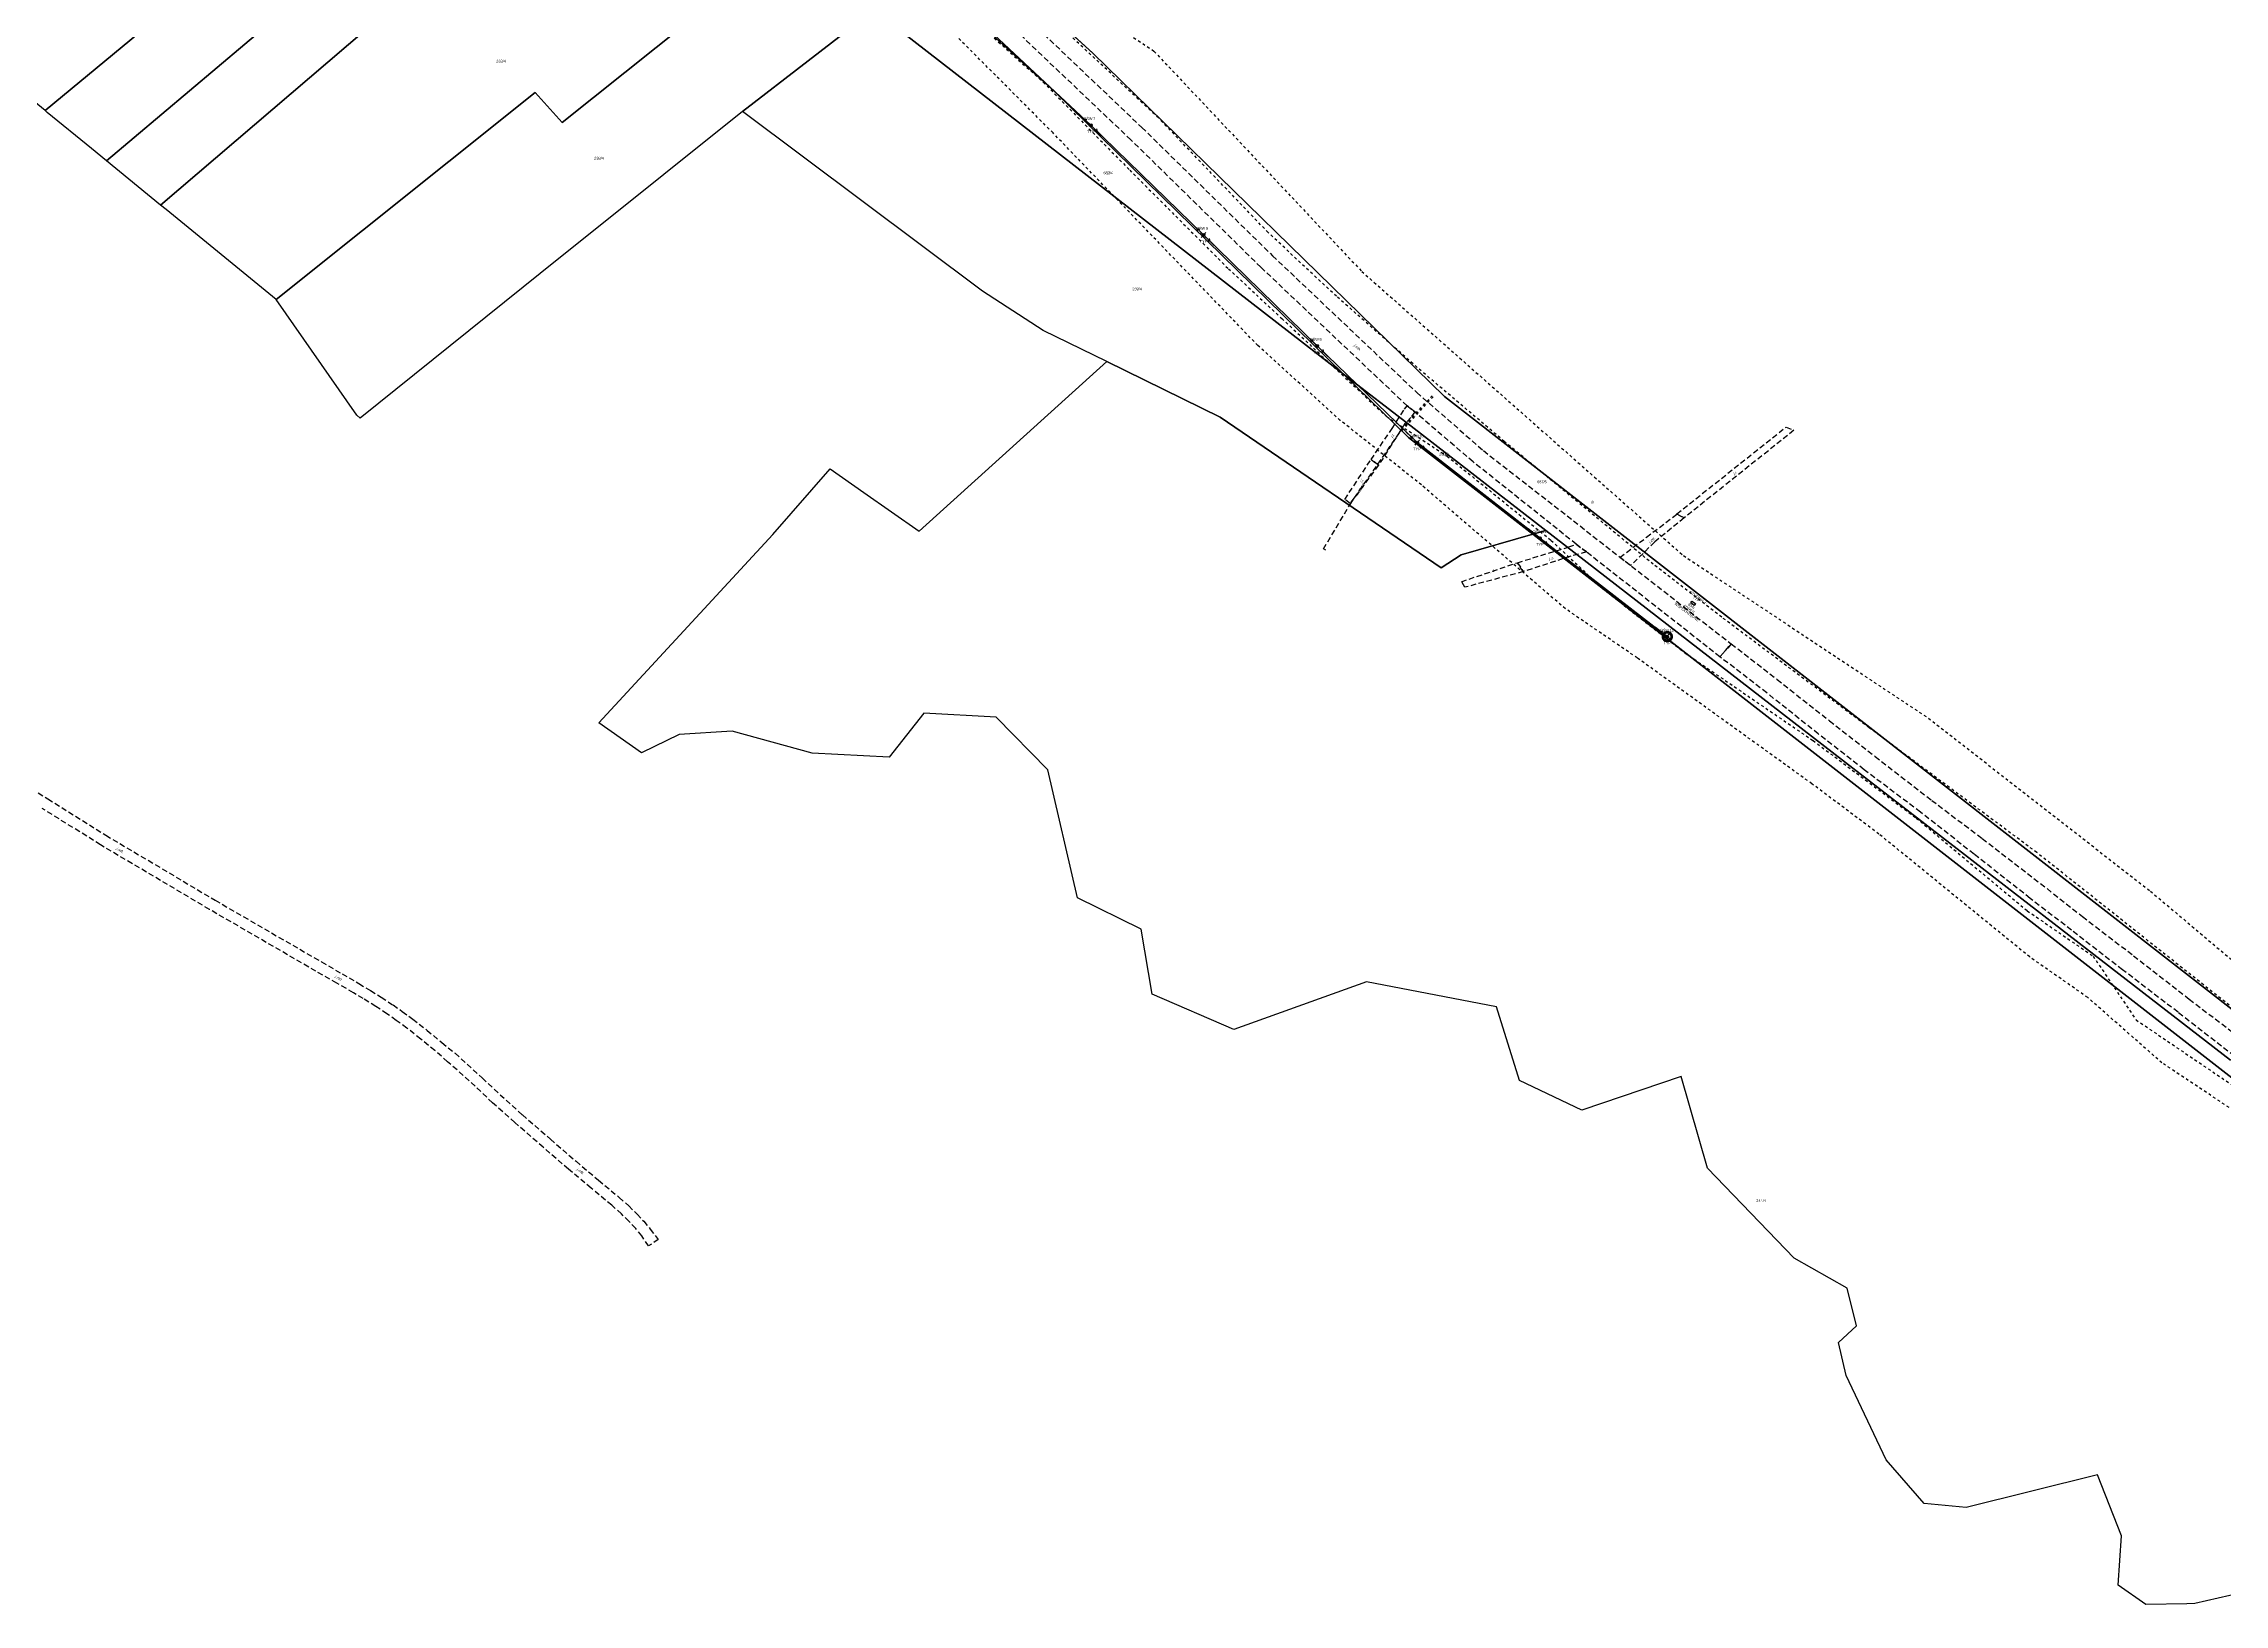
# Model space of a CAD drawing. Header units: metres. Extents: x 7542702 to 7555152, y 5804026 to 5815503.
# Drawn here: x 7544888 to 7545689, y 5806414 to 5806987 of the extents above; entities that cross this region are included whole.
import ezdxf
from ezdxf.enums import TextEntityAlignment as Align

# ---------------------------------------------------------------- set-up
doc = ezdxf.new("R2010")
doc.units = ezdxf.units.M
doc.linetypes.add('4002', pattern=[2, 1, -1])
doc.linetypes.add('4003', pattern=[3, 2, -1])
for name, color, linetype in [('_INFO_LOKALIZACJA', 7, 'Continuous'), ('_INFO_ZAPAS', 7, 'Continuous'), ('_MM mufy', 3, 'Continuous'), ('Drogi', 135, 'Continuous'), ('Dzialki', 165, 'Continuous'), ('Linie_napowietrzne', 184, 'Continuous'), ('Projekty', 252, 'Continuous'), ('Roslinnosc', 104, 'Continuous'), ('Uz_Specjalne', 7, 'Continuous')]:
    doc.layers.add(name, color=color, linetype=linetype)
for name, color, linetype, lineweight in [('_MUFA', 202, 'Continuous', 30), ('_SIEC_NAPOWIETRZNA', 5, 'Continuous', 50), ('_SLUP_DZIERZAWIONY_OŚWIETLENIOWY', 104, 'Continuous', 30), ('_STUDNIA_PROJEKTOWANA', 30, 'Continuous', 30)]:
    doc.layers.add(name, color=color, linetype=linetype, lineweight=lineweight)
doc.layers.get('_MUFA').off()
doc.styles.add('DYN_DIM', font='arial.ttf')
doc.styles.get("Standard").update_dxf_attribs({"font": 'arial.ttf'})

# ---------------------------------------------------------------- blocks, each defined once
blk = doc.blocks.new('1363')
at = {"layer": 'Linie_napowietrzne', "color": 184, "linetype": 'Continuous'}
for p, q in [((-1.5, 0), (-2.5, 0)), ((0, 1.5), (0, 2.5)), ((1.5, 0), (2.5, 0)), ((0, -1.5), (0, -2.5))]:
    blk.add_line(p, q, dxfattribs=at)
blk.add_circle((0, 0), 0.5, dxfattribs=at)
blk = doc.blocks.new('1366')
at = {"layer": 'Linie_napowietrzne', "color": 184, "linetype": 'Continuous'}
for p, q in [((-1, 4.8), (0, 6.5)), ((0, 1), (0, 11)), ((1, 4.8), (0, 6.5))]:
    blk.add_line(p, q, dxfattribs=at)
blk = doc.blocks.new('1361')
at = {"layer": 'Linie_napowietrzne', "color": 184, "linetype": 'Continuous'}
blk.add_circle((0, 0), 0.5, dxfattribs=at)
blk = doc.blocks.new('STUDNIA_PROJEKTOWANA')
at = {"layer": '_STUDNIA_PROJEKTOWANA'}
blk.add_lwpolyline([(-0.8, -0.4), (-0.8, 0.4), (0.8, 0.4), (0.8, -0.4)], close=True, dxfattribs=at)
at = {"layer": '_STUDNIA_PROJEKTOWANA', "style": 'DYN_DIM'}
blk.add_text('STUDNIA', height=1, dxfattribs=at).set_placement((-3.45, 2.25))
for tag, flags, p in [('ODC_FUNKCJONALNY', 13, (0, 3.75)), ('TYP', 12, (0, 0.98)), ('DLUGOSC_ZAPASU', 12, (0, -1.68)), ('WSPOLRZEDNE', 12, (0, -4.65)), ('ADRES', 12, (0, -3.33))]:
    blk.add_attdef(tag, text='', height=1, dxfattribs=dict(at, flags=flags)).set_placement(p, align=Align.CENTER)
at = {"layer": '_STUDNIA_PROJEKTOWANA', "style": 'DYN_DIM', "flags": 12}
blk.add_attdef('NUMER', (3.17, 2.25), '', height=1, dxfattribs=at)
blk = doc.blocks.new('SLUP_DZIERZAWIONY')
h = blk.add_hatch(color=256)
h.dxf.hatch_style = 1
h.paths.add_polyline_path([(0.53, 0, 1), (-0.53, 0, 1)])
at = {"lineweight": 30}
blk.add_circle((0, 0), 0.527, dxfattribs=at)
at = {"color": 7, "flags": 12}
blk.add_attdef('WLASCICIEL', text='', height=1, dxfattribs=at).set_placement((0.63, 1.89), align=Align.RIGHT)
at = {"color": 7, "style": 'DYN_DIM', "flags": 13}
blk.add_attdef('ODC_FUNKCJONALNY', text='', height=1, dxfattribs=at).set_placement((0.36, 3.33), align=Align.CENTER)
at = {"color": 7, "flags": 12}
blk.add_attdef('SLUP_NUMER', (0.87, 1.89), '', height=1, dxfattribs=at)
blk.add_attdef('TYP', text='', height=1, dxfattribs=at).set_placement((0, -2.82), align=Align.CENTER)
blk = doc.blocks.new('MUFA_II')
at = {"layer": '_MM mufy'}
h = blk.add_hatch(color=256, dxfattribs=at)
h.dxf.hatch_style = 1
h.paths.add_polyline_path([(2.15, 0.12, 1), (-2.1, -0.05, 1)])
h.paths.add_polyline_path([(-1.1, -0.01, -1), (1.15, 0.08, -1)], flags=16)
h.paths.add_polyline_path([(-0.83, 0, -1), (0.88, 0.07, -1)], flags=0)

msp = doc.modelspace()

# ---------------------------------------------------------------- linework, layer by layer
at = {"layer": '_SIEC_NAPOWIETRZNA'}
msp.add_lwpolyline([(7545483.97, 5806769.19), (7545437.18, 5806805.4), (7545392.08, 5806840.51), (7545355.37, 5806876.01), (7545313.61, 5806916.81), (7545272.21, 5806957.09), (7545229.18, 5806997.38), (7545184.36, 5807038.21), (7545140.89, 5807082.91), (7545103.35, 5807129.03), (7545063.36, 5807176.01), (7545026.34, 5807219.24)], dxfattribs=at)
at = {"layer": 'Drogi', "color": 8, "linetype": '4003'}
for p, q in [((7545286.96, 5806951.73, 129.49), (7545244.01, 5806992.55, 129.27)), ((7545248.48, 5806996.72, 129.2), (7545290.98, 5806956.3, 129.49)), ((7545334.71, 5806904.93, 129.63), (7545286.96, 5806951.73, 129.49)), ((7545334.71, 5806904.93, 129.63), (7545286.96, 5806951.73, 129.49)), ((7545290.98, 5806956.3, 129.49), (7545339.02, 5806909.14, 129.61)), ((7545290.98, 5806956.3, 129.49), (7545339.02, 5806909.14, 129.61)), ((7545339.02, 5806909.14, 129.61), (7545391.96, 5806858.93, 129.63)), ((7545339.02, 5806909.14, 129.61), (7545391.96, 5806858.93, 129.63)), ((7545388.43, 5806854.02, 129.58), (7545334.71, 5806904.93, 129.63)), ((7545388.43, 5806854.02, 129.58), (7545334.71, 5806904.93, 129.63)), ((7545382.95, 5806845.7, 129.44), (7545387.44, 5806852.79, 129.67)), ((7545382.95, 5806845.7, 129.44), (7545387.44, 5806852.79, 129.67)), ((7545387.44, 5806852.79, 129.67), (7545388.43, 5806854.02, 129.58)), ((7545387.44, 5806852.79, 129.67), (7545388.43, 5806854.02, 129.58)), ((7545388.43, 5806854.02, 129.58), (7545391.24, 5806851.77, 129.58)), ((7545391.24, 5806851.77, 129.58), (7545388.43, 5806854.02, 129.58)), ((7545388.43, 5806854.02, 129.58), (7545391.24, 5806851.77, 129.58)), ((7545391.24, 5806851.77, 129.58), (7545388.43, 5806854.02, 129.58)), ((7545391.96, 5806858.93, 129.63), (7545416.48, 5806837.55, 129.73)), ((7545391.96, 5806858.93, 129.63), (7545416.48, 5806837.55, 129.73)), ((7545375.18, 5806834.28, 129.36), (7545382.95, 5806845.7, 129.44)), ((7545375.18, 5806834.28, 129.36), (7545382.95, 5806845.7, 129.44)), ((7545387.63, 5806847.49, 129.48), (7545377.91, 5806832.21, 129.39)), ((7545387.63, 5806847.49, 129.48), (7545377.91, 5806832.21, 129.39)), ((7545389.8, 5806849.72, 129.67), (7545387.63, 5806847.49, 129.48)), ((7545389.8, 5806849.72, 129.67), (7545387.63, 5806847.49, 129.48)), ((7545391.24, 5806851.77, 129.58), (7545389.8, 5806849.72, 129.67)), ((7545391.24, 5806851.77, 129.58), (7545389.8, 5806849.72, 129.67)), ((7545412.64, 5806833.47, 129.78), (7545391.24, 5806851.77, 129.58)), ((7545412.64, 5806833.47, 129.78), (7545391.24, 5806851.77, 129.58)), ((7545487.47, 5806814.28, 129.69), (7545527.62, 5806846.22)), ((7545487.47, 5806814.28, 129.69), (7545527.62, 5806846.22)), ((7545530.5, 5806845.02), (7545490.18, 5806812.85, 129.68)), ((7545530.5, 5806845.02), (7545490.18, 5806812.85, 129.68)), ((7545527.62, 5806846.22), (7545530.5, 5806845.02)), ((7545527.62, 5806846.22), (7545530.5, 5806845.02)), ((7545416.48, 5806837.55, 129.73), (7545507.5, 5806766.54, 130.29)), ((7545416.48, 5806837.55, 129.73), (7545507.5, 5806766.54, 130.29)), ((7545365.55, 5806819.64), (7545375.18, 5806834.28, 129.36)), ((7545365.55, 5806819.64), (7545375.18, 5806834.28, 129.36)), ((7545377.91, 5806832.21, 129.4), (7545367.49, 5806818.18)), ((7545377.91, 5806832.21, 129.4), (7545367.49, 5806818.18)), ((7545377.91, 5806832.21, 129.39), (7545375.18, 5806834.28, 129.36)), ((7545375.18, 5806834.28, 129.36), (7545377.91, 5806832.21, 129.4)), ((7545377.91, 5806832.21, 129.39), (7545375.18, 5806834.28, 129.36)), ((7545375.18, 5806834.28, 129.36), (7545377.91, 5806832.21, 129.4)), ((7545450.56, 5806803.16, 130.05), (7545412.64, 5806833.47, 129.78)), ((7545450.56, 5806803.16, 130.05), (7545412.64, 5806833.47, 129.78)), ((7545367.49, 5806818.18), (7545365.55, 5806819.64)), ((7545367.49, 5806818.18), (7545365.55, 5806819.64)), ((7545476.36, 5806805.71, 129.87), (7545487.47, 5806814.28, 129.69)), ((7545476.36, 5806805.71, 129.87), (7545487.47, 5806814.28, 129.69)), ((7545490.18, 5806812.85, 129.7), (7545479.41, 5806804.01, 129.83)), ((7545490.18, 5806812.85, 129.7), (7545479.41, 5806804.01, 129.83)), ((7545487.47, 5806814.28, 129.69), (7545490.18, 5806812.85, 129.7)), ((7545490.18, 5806812.85, 129.68), (7545487.47, 5806814.28, 129.69)), ((7545487.47, 5806814.28, 129.69), (7545490.18, 5806812.85, 129.7)), ((7545490.18, 5806812.85, 129.68), (7545487.47, 5806814.28, 129.69)), ((7545466.59, 5806798.32, 129.98), (7545476.36, 5806805.71, 129.87)), ((7545466.59, 5806798.32, 129.98), (7545476.36, 5806805.71, 129.87)), ((7545428.92, 5806796.38, 130.12), (7545447.83, 5806802.17, 129.67)), ((7545428.92, 5806796.38, 130.12), (7545447.83, 5806802.17, 129.67)), ((7545448.6, 5806798.8, 129.67), (7545431.11, 5806793.09, 130.09)), ((7545448.6, 5806798.8, 129.67), (7545431.11, 5806793.09, 130.09)), ((7545447.83, 5806802.17, 129.67), (7545450.56, 5806803.16, 130.05)), ((7545447.83, 5806802.17, 129.67), (7545450.56, 5806803.16, 130.05)), ((7545454.29, 5806800.32, 129.98), (7545448.6, 5806798.8, 129.67)), ((7545454.29, 5806800.32, 129.98), (7545448.6, 5806798.8, 129.67)), ((7545450.56, 5806803.16, 130.05), (7545454.29, 5806800.32, 129.98)), ((7545454.29, 5806800.32, 129.98), (7545450.56, 5806803.16, 130.05)), ((7545450.56, 5806803.16, 130.05), (7545454.29, 5806800.32, 129.98)), ((7545454.29, 5806800.32, 129.98), (7545450.56, 5806803.16, 130.05)), ((7545503.34, 5806761.79, 130.29), (7545454.29, 5806800.32, 129.98)), ((7545503.34, 5806761.79, 130.29), (7545454.29, 5806800.32, 129.98)), ((7545470.54, 5806795.31, 130), (7545466.59, 5806798.32, 129.98)), ((7545470.54, 5806795.31, 130), (7545466.59, 5806798.32, 129.98)), ((7545479.41, 5806804.01, 129.83), (7545470.54, 5806795.31, 130)), ((7545479.41, 5806804.01, 129.83), (7545470.54, 5806795.31, 130)), ((7545408.37, 5806789.41), (7545428.92, 5806796.38, 130.2)), ((7545408.37, 5806789.41), (7545428.92, 5806796.38, 130.2)), ((7545409.65, 5806787.37), (7545408.37, 5806789.41)), ((7545409.65, 5806787.37), (7545408.37, 5806789.41)), ((7545431.11, 5806793.09, 130.09), (7545409.65, 5806787.37)), ((7545431.11, 5806793.09, 130.09), (7545409.65, 5806787.37)), ((7545431.11, 5806793.09, 130.09), (7545428.92, 5806796.38, 130.12)), ((7545428.92, 5806796.38, 130.2), (7545431.11, 5806793.09, 130.09)), ((7545431.11, 5806793.09, 130.09), (7545428.92, 5806796.38, 130.12)), ((7545428.92, 5806796.38, 130.2), (7545431.11, 5806793.09, 130.09)), ((7545507.5, 5806766.54, 130.29), (7545503.34, 5806761.79, 130.29)), ((7545507.5, 5806766.54, 130.29), (7545503.34, 5806761.79, 130.29)), ((7545505.42, 5806764.16, 130.31), (7545507.5, 5806766.54, 130.29)), ((7545505.42, 5806764.16, 130.31), (7545507.5, 5806766.54, 130.29)), ((7545507.5, 5806766.54, 130.29), (7545524.34, 5806753.46, 130.58)), ((7545507.5, 5806766.54, 130.29), (7545524.34, 5806753.46, 130.58)), ((7545503.34, 5806761.79, 130.29), (7545505.42, 5806764.16, 130.31)), ((7545503.34, 5806761.79, 130.29), (7545505.42, 5806764.16, 130.31)), ((7545520.53, 5806748.55, 130.54), (7545503.34, 5806761.79, 130.29)), ((7545520.53, 5806748.55, 130.54), (7545503.34, 5806761.79, 130.29)), ((7545539.48, 5806733.45, 130.87), (7545520.53, 5806748.55, 130.54)), ((7545539.48, 5806733.45, 130.87), (7545520.53, 5806748.55, 130.54)), ((7545524.34, 5806753.46, 130.58), (7545543.56, 5806738.33, 130.82)), ((7545524.34, 5806753.46, 130.58), (7545543.56, 5806738.33, 130.82)), ((7545556.28, 5806720.34, 130.79), (7545539.48, 5806733.45, 130.87)), ((7545556.28, 5806720.34, 130.79), (7545539.48, 5806733.45, 130.87)), ((7545543.56, 5806738.33, 130.82), (7545560.33, 5806725.17, 130.84)), ((7545543.56, 5806738.33, 130.82), (7545560.33, 5806725.17, 130.84)), ((7545560.33, 5806725.17, 130.84), (7545581.14, 5806709.06, 130.64)), ((7545560.33, 5806725.17, 130.84), (7545581.14, 5806709.06, 130.64)), ((7544870.37, 5806721.49), (7544889.11, 5806709.58)), ((7545576.97, 5806704.73, 130.63), (7545556.28, 5806720.34, 130.79)), ((7545576.97, 5806704.73, 130.63), (7545556.28, 5806720.34, 130.79)), ((7544889.11, 5806709.58), (7544910.44, 5806696.24)), ((7545581.14, 5806709.06, 130.64), (7545599.7, 5806695.05, 130.69)), ((7545581.14, 5806709.06, 130.64), (7545599.7, 5806695.05, 130.69)), ((7544908.48, 5806692.71), (7544887.04, 5806706.12)), ((7545596.68, 5806689.33, 130.69), (7545576.97, 5806704.73, 130.63)), ((7545596.68, 5806689.33, 130.69), (7545576.97, 5806704.73, 130.63)), ((7544948.55, 5806668.98), (7544908.48, 5806692.71)), ((7544910.44, 5806696.24), (7544950.53, 5806672.37)), ((7545599.7, 5806695.05, 130.69), (7545621.14, 5806678.5, 130.9)), ((7545599.7, 5806695.05, 130.69), (7545621.14, 5806678.5, 130.9)), ((7545617.27, 5806673.06, 130.87), (7545596.68, 5806689.33, 130.69)), ((7545617.27, 5806673.06, 130.87), (7545596.68, 5806689.33, 130.69)), ((7545621.14, 5806678.5, 130.9), (7545636.48, 5806666.34, 130.87)), ((7545621.14, 5806678.5, 130.9), (7545636.48, 5806666.34, 130.87)), ((7544987.52, 5806646.33), (7544948.55, 5806668.98)), ((7544950.53, 5806672.37), (7544989.62, 5806649.74)), ((7545632.52, 5806661.33, 130.91), (7545617.27, 5806673.06, 130.87)), ((7545632.52, 5806661.33, 130.91), (7545617.27, 5806673.06, 130.87)), ((7545651.23, 5806646.85, 131.03), (7545632.52, 5806661.33, 130.91)), ((7545651.23, 5806646.85, 131.03), (7545632.52, 5806661.33, 130.91)), ((7545636.48, 5806666.34, 130.87), (7545655.28, 5806652, 130.99)), ((7545636.48, 5806666.34, 130.87), (7545655.28, 5806652, 130.99)), ((7544995.31, 5806641.93), (7544987.52, 5806646.33)), ((7544989.62, 5806649.74), (7544997.2, 5806645.34)), ((7544997.2, 5806645.34), (7545003.38, 5806641.76)), ((7545671.61, 5806631.2, 131.14), (7545651.23, 5806646.85, 131.03)), ((7545671.61, 5806631.2, 131.14), (7545651.23, 5806646.85, 131.03)), ((7545655.28, 5806652, 130.99), (7545675.74, 5806636.02, 131.07)), ((7545655.28, 5806652, 130.99), (7545675.74, 5806636.02, 131.07)), ((7545001.35, 5806638.37), (7544995.31, 5806641.93)), ((7545004.89, 5806636.23), (7545001.35, 5806638.37)), ((7545003.38, 5806641.76), (7545007.66, 5806639.18)), ((7545007.66, 5806639.18), (7545011.58, 5806636.71)), ((7545011.58, 5806636.71), (7545015.91, 5806633.9)), ((7545009.6, 5806633.37), (7545004.89, 5806636.23)), ((7545013.67, 5806630.64), (7545009.6, 5806633.37)), ((7545017.07, 5806628.24), (7545013.67, 5806630.64)), ((7545015.91, 5806633.9), (7545019.33, 5806631.49)), ((7545019.33, 5806631.49), (7545023.22, 5806628.7)), ((7545023.22, 5806628.7), (7545028.43, 5806624.55)), ((7545692.3, 5806615.02, 131.14), (7545671.61, 5806631.2, 131.14)), ((7545692.3, 5806615.02, 131.14), (7545671.61, 5806631.2, 131.14)), ((7545675.74, 5806636.02, 131.07), (7545696.39, 5806620.28, 131.13)), ((7545675.74, 5806636.02, 131.07), (7545696.39, 5806620.28, 131.13)), ((7545020.96, 5806625.41), (7545017.07, 5806628.24)), ((7545026.09, 5806621.37), (7545020.96, 5806625.41)), ((7545031.28, 5806617.15), (7545026.09, 5806621.37)), ((7545028.43, 5806624.55), (7545033.86, 5806620.07)), ((7545035.98, 5806613.05), (7545031.28, 5806617.15)), ((7545033.86, 5806620.07), (7545038.68, 5806616.14)), ((7545046.14, 5806604.02), (7545035.98, 5806613.05)), ((7545038.68, 5806616.14), (7545048.65, 5806607.06)), ((7545048.65, 5806607.06), (7545055.21, 5806600.93)), ((7545052.48, 5806597.96), (7545046.14, 5806604.02)), ((7545060.67, 5806590.67), (7545052.48, 5806597.96)), ((7545055.21, 5806600.93), (7545063.44, 5806593.5)), ((7545071.06, 5806581.59), (7545060.67, 5806590.67)), ((7545063.44, 5806593.5), (7545073.73, 5806584.56)), ((7545080.35, 5806573.6), (7545071.06, 5806581.59)), ((7545073.73, 5806584.56), (7545083.13, 5806576.46)), ((7545088.69, 5806566.59), (7545080.35, 5806573.6)), ((7545083.13, 5806576.46), (7545091.43, 5806569.5)), ((7545096.27, 5806560.28), (7545088.69, 5806566.59)), ((7545091.43, 5806569.5), (7545098.99, 5806563.14)), ((7545099.8, 5806557.12), (7545096.27, 5806560.28)), ((7545098.99, 5806563.14), (7545102.51, 5806560.06)), ((7545102.66, 5806554.38), (7545099.8, 5806557.12)), ((7545102.51, 5806560.06), (7545105.55, 5806557.06)), ((7545105.55, 5806557.06), (7545108.04, 5806554.4)), ((7545105.05, 5806551.8), (7545102.66, 5806554.38)), ((7545107.3, 5806549.03), (7545105.05, 5806551.8)), ((7545109.78, 5806545.38), (7545107.3, 5806549.03)), ((7545108.04, 5806554.4), (7545110.4, 5806551.52)), ((7545110.4, 5806551.52), (7545113.35, 5806547.69)), ((7545113.35, 5806547.69), (7545109.78, 5806545.38))]:
    msp.add_line(p, q, dxfattribs=at)
at = {"layer": 'Dzialki'}
for p, q in [((7545097.16, 5807135.38), (7544888.08, 5806962.52)), ((7544888.08, 5806962.52), (7545097.16, 5807135.38)), ((7544910.62, 5806944.06), (7545113.96, 5807115.62)), ((7545113.96, 5807115.62), (7544910.62, 5806944.06)), ((7545078.04, 5806958.16), (7545170.13, 5807031.74)), ((7545170.13, 5807031.74), (7545078.04, 5806958.16)), ((7545231.14, 5807021.89), (7545273.01, 5806983.61)), ((7545273.01, 5806983.61), (7545231.14, 5807021.89)), ((7545210.64, 5807013.53), (7545259.27, 5806969.08)), ((7545259.27, 5806969.08), (7545210.64, 5807013.53)), ((7545028.75, 5807011.82), (7544930.52, 5806927.74)), ((7544930.52, 5806927.74), (7545028.75, 5807011.82)), ((7545192.49, 5806999.42), (7545144.34, 5806962.19)), ((7545144.34, 5806962.19), (7545192.49, 5806999.42)), ((7545192.49, 5806999.42), (7545365.08, 5806865.71)), ((7545365.08, 5806865.71), (7545192.49, 5806999.42)), ((7545192.49, 5806999.42), (7545365.08, 5806865.71)), ((7545365.08, 5806865.71), (7545192.49, 5806999.42)), ((7545273.01, 5806983.61), (7545402.16, 5806857.45)), ((7545402.16, 5806857.45), (7545273.01, 5806983.61)), ((7545273.01, 5806983.61), (7545402.16, 5806857.45)), ((7545402.16, 5806857.45), (7545273.01, 5806983.61)), ((7544888.08, 5806962.52), (7544867.26, 5806979.58)), ((7544972.95, 5806893.04), (7545068.13, 5806969.11)), ((7545068.13, 5806969.11), (7544972.95, 5806893.04)), ((7545068.13, 5806969.11), (7545078.04, 5806958.16)), ((7545078.04, 5806958.16), (7545068.13, 5806969.11)), ((7545259.27, 5806969.08), (7545365.08, 5806865.71)), ((7545365.08, 5806865.71), (7545259.27, 5806969.08)), ((7545259.27, 5806969.08), (7545365.08, 5806865.71)), ((7545365.08, 5806865.71), (7545259.27, 5806969.08)), ((7544888.92, 5806961.83), (7544888.08, 5806962.52)), ((7544905.14, 5806948.55), (7544888.92, 5806961.83)), ((7545144.34, 5806962.19), (7545086.46, 5806915.87)), ((7545232.43, 5806896.12), (7545144.34, 5806962.19)), ((7545232.43, 5806896.12), (7545144.34, 5806962.19)), ((7544910.62, 5806944.06), (7544905.14, 5806948.55)), ((7544930.52, 5806927.74), (7544910.62, 5806944.06)), ((7544932.52, 5806926.1), (7544930.52, 5806927.74)), ((7544972.95, 5806893.04), (7544932.52, 5806926.1)), ((7545086.46, 5806915.87), (7545076.79, 5806908.1)), ((7545076.79, 5806908.1), (7545003.9, 5806849.5)), ((7545002.64, 5806850.54), (7544972.95, 5806893.04)), ((7545254.75, 5806881.68), (7545232.43, 5806896.12)), ((7545254.75, 5806881.68), (7545232.43, 5806896.12)), ((7545278.1, 5806870.25), (7545254.75, 5806881.68)), ((7545278.1, 5806870.25), (7545254.75, 5806881.68)), ((7545209.14, 5806807.97), (7545278.1, 5806870.25)), ((7545209.14, 5806807.97), (7545278.1, 5806870.25)), ((7545209.14, 5806807.97), (7545278.1, 5806870.25)), ((7545209.14, 5806807.97), (7545278.1, 5806870.25)), ((7545278.1, 5806870.25), (7545319.81, 5806849.83)), ((7545278.1, 5806870.25), (7545319.81, 5806849.83)), ((7545319.81, 5806849.83), (7545278.1, 5806870.25)), ((7545278.1, 5806870.25), (7545319.81, 5806849.83)), ((7545278.1, 5806870.25), (7545319.81, 5806849.83)), ((7545319.81, 5806849.83), (7545278.1, 5806870.25)), ((7545365.08, 5806865.71), (7545388.98, 5806842.36)), ((7545365.08, 5806865.71), (7545389.86, 5806846.51)), ((7545388.98, 5806842.36), (7545365.08, 5806865.71)), ((7545389.86, 5806846.51), (7545365.08, 5806865.71)), ((7545365.08, 5806865.71), (7545388.98, 5806842.36)), ((7545365.08, 5806865.71), (7545389.86, 5806846.51)), ((7545388.98, 5806842.36), (7545365.08, 5806865.71)), ((7545389.86, 5806846.51), (7545365.08, 5806865.71)), ((7545402.16, 5806857.45), (7545702.48, 5806623.7)), ((7545702.48, 5806623.7), (7545402.16, 5806857.45)), ((7545402.16, 5806857.45), (7545702.48, 5806623.7)), ((7545702.48, 5806623.7), (7545402.16, 5806857.45)), ((7545003.9, 5806849.5), (7545002.64, 5806850.54)), ((7545319.81, 5806849.83), (7545400.98, 5806794.53)), ((7545319.81, 5806849.83), (7545400.98, 5806794.53)), ((7545400.98, 5806794.53), (7545319.81, 5806849.83)), ((7545319.81, 5806849.83), (7545400.98, 5806794.53)), ((7545319.81, 5806849.83), (7545400.98, 5806794.53)), ((7545400.98, 5806794.53), (7545319.81, 5806849.83)), ((7545389.86, 5806846.51), (7545439.38, 5806808.16)), ((7545439.38, 5806808.16), (7545389.86, 5806846.51)), ((7545389.86, 5806846.51), (7545439.38, 5806808.16)), ((7545439.38, 5806808.16), (7545389.86, 5806846.51)), ((7545388.98, 5806842.36), (7545434.66, 5806806.82)), ((7545434.66, 5806806.82), (7545388.98, 5806842.36)), ((7545388.98, 5806842.36), (7545434.66, 5806806.82)), ((7545434.66, 5806806.82), (7545388.98, 5806842.36)), ((7545155.45, 5806806.7), (7545176.48, 5806830.82)), ((7545155.45, 5806806.7), (7545176.48, 5806830.82)), ((7545176.48, 5806830.82), (7545188.89, 5806822.16)), ((7545176.48, 5806830.82), (7545188.89, 5806822.16)), ((7545188.89, 5806822.16), (7545209.14, 5806807.97)), ((7545188.89, 5806822.16), (7545209.14, 5806807.97)), ((7545091.48, 5806737.6), (7545155.45, 5806806.7)), ((7545091.48, 5806737.6), (7545155.45, 5806806.7)), ((7545408.23, 5806799.32), (7545434.66, 5806806.82)), ((7545408.23, 5806799.32), (7545434.66, 5806806.82)), ((7545434.66, 5806806.82), (7545408.23, 5806799.32)), ((7545408.23, 5806799.32), (7545434.66, 5806806.82)), ((7545408.23, 5806799.32), (7545434.66, 5806806.82)), ((7545434.66, 5806806.82), (7545408.23, 5806799.32)), ((7545434.66, 5806806.82), (7545439.38, 5806808.16)), ((7545439.38, 5806808.16), (7545434.66, 5806806.82)), ((7545434.66, 5806806.82), (7545439.38, 5806808.16)), ((7545434.66, 5806806.82), (7545439.38, 5806808.16)), ((7545439.38, 5806808.16), (7545434.66, 5806806.82)), ((7545434.66, 5806806.82), (7545439.38, 5806808.16)), ((7545434.66, 5806806.82), (7545837, 5806493.76)), ((7545837, 5806493.76), (7545434.66, 5806806.82)), ((7545434.66, 5806806.82), (7545837, 5806493.76)), ((7545837, 5806493.76), (7545434.66, 5806806.82)), ((7545434.66, 5806806.82), (7545837, 5806493.76)), ((7545837, 5806493.76), (7545434.66, 5806806.82)), ((7545434.66, 5806806.82), (7545837, 5806493.76)), ((7545837, 5806493.76), (7545434.66, 5806806.82)), ((7545439.38, 5806808.16), (7545552.15, 5806720.89)), ((7545439.38, 5806808.16), (7545552.15, 5806720.89)), ((7545552.15, 5806720.89), (7545439.38, 5806808.16)), ((7545439.38, 5806808.16), (7545552.15, 5806720.89)), ((7545439.38, 5806808.16), (7545552.15, 5806720.89)), ((7545552.15, 5806720.89), (7545439.38, 5806808.16)), ((7545400.98, 5806794.53), (7545408.23, 5806799.32)), ((7545400.98, 5806794.53), (7545408.23, 5806799.32)), ((7545408.23, 5806799.32), (7545400.98, 5806794.53)), ((7545400.98, 5806794.53), (7545408.23, 5806799.32)), ((7545400.98, 5806794.53), (7545408.23, 5806799.32)), ((7545408.23, 5806799.32), (7545400.98, 5806794.53)), ((7545210.84, 5806741.06), (7545198.19, 5806724.88)), ((7545210.84, 5806741.06), (7545198.19, 5806724.88)), ((7545237.47, 5806739.58), (7545210.84, 5806741.06)), ((7545237.47, 5806739.58), (7545210.84, 5806741.06)), ((7545237.47, 5806739.58), (7545210.84, 5806741.06)), ((7545237.47, 5806739.58), (7545210.84, 5806741.06)), ((7545107.22, 5806726.48), (7545091.48, 5806737.6)), ((7545107.22, 5806726.48), (7545091.48, 5806737.6)), ((7545121.04, 5806733.22), (7545107.22, 5806726.48)), ((7545121.04, 5806733.22), (7545107.22, 5806726.48)), ((7545140.44, 5806734.46), (7545121.04, 5806733.22)), ((7545140.44, 5806734.46), (7545121.04, 5806733.22)), ((7545169.89, 5806726.36), (7545140.44, 5806734.46)), ((7545169.89, 5806726.36), (7545140.44, 5806734.46)), ((7545256.46, 5806720.3), (7545237.47, 5806739.58)), ((7545256.46, 5806720.3), (7545237.47, 5806739.58)), ((7545256.46, 5806720.3), (7545237.47, 5806739.58)), ((7545256.46, 5806720.3), (7545237.47, 5806739.58)), ((7545198.19, 5806724.88), (7545169.89, 5806726.36)), ((7545198.19, 5806724.88), (7545169.89, 5806726.36)), ((7545267.33, 5806673.24), (7545256.46, 5806720.3)), ((7545267.33, 5806673.24), (7545256.46, 5806720.3)), ((7545267.33, 5806673.24), (7545256.46, 5806720.3)), ((7545267.33, 5806673.24), (7545256.46, 5806720.3)), ((7545552.15, 5806720.89), (7545690.91, 5806613.65)), ((7545552.15, 5806720.89), (7545690.91, 5806613.65)), ((7545690.91, 5806613.65), (7545552.15, 5806720.89)), ((7545552.15, 5806720.89), (7545690.91, 5806613.65)), ((7545552.15, 5806720.89), (7545690.91, 5806613.65)), ((7545690.91, 5806613.65), (7545552.15, 5806720.89)), ((7545290.69, 5806661.74), (7545267.33, 5806673.24)), ((7545290.69, 5806661.74), (7545267.33, 5806673.24)), ((7545290.69, 5806661.74), (7545267.33, 5806673.24)), ((7545290.69, 5806661.74), (7545267.33, 5806673.24)), ((7545294.74, 5806637.92), (7545290.69, 5806661.74)), ((7545294.74, 5806637.92), (7545290.69, 5806661.74)), ((7545294.74, 5806637.92), (7545290.69, 5806661.74)), ((7545294.74, 5806637.92), (7545290.69, 5806661.74)), ((7545324.78, 5806624.82), (7545294.74, 5806637.92)), ((7545324.78, 5806624.82), (7545294.74, 5806637.92)), ((7545324.78, 5806624.82), (7545294.74, 5806637.92)), ((7545324.78, 5806624.82), (7545294.74, 5806637.92)), ((7545373.48, 5806642.36), (7545324.78, 5806624.82)), ((7545373.48, 5806642.36), (7545324.78, 5806624.82)), ((7545373.48, 5806642.36), (7545324.78, 5806624.82)), ((7545373.48, 5806642.36), (7545324.78, 5806624.82)), ((7545421.23, 5806633.26), (7545373.48, 5806642.36)), ((7545421.23, 5806633.26), (7545373.48, 5806642.36)), ((7545421.23, 5806633.26), (7545373.48, 5806642.36)), ((7545421.23, 5806633.26), (7545373.48, 5806642.36)), ((7545429.74, 5806606.14), (7545421.23, 5806633.26)), ((7545429.74, 5806606.14), (7545421.23, 5806633.26)), ((7545429.74, 5806606.14), (7545421.23, 5806633.26)), ((7545429.74, 5806606.14), (7545421.23, 5806633.26)), ((7545452.55, 5806595.2), (7545429.74, 5806606.14)), ((7545452.55, 5806595.2), (7545429.74, 5806606.14)), ((7545452.55, 5806595.2), (7545429.74, 5806606.14)), ((7545452.55, 5806595.2), (7545429.74, 5806606.14)), ((7545489.07, 5806607.66), (7545452.55, 5806595.2)), ((7545489.07, 5806607.66), (7545452.55, 5806595.2)), ((7545489.07, 5806607.66), (7545452.55, 5806595.2)), ((7545489.07, 5806607.66), (7545452.55, 5806595.2)), ((7545498.74, 5806573.9), (7545489.07, 5806607.66)), ((7545498.74, 5806573.9), (7545489.07, 5806607.66)), ((7545498.74, 5806573.9), (7545489.07, 5806607.66)), ((7545498.74, 5806573.9), (7545489.07, 5806607.66)), ((7545530.58, 5806540.84), (7545498.74, 5806573.9)), ((7545530.58, 5806540.84), (7545498.74, 5806573.9)), ((7545530.58, 5806540.84), (7545498.74, 5806573.9)), ((7545530.58, 5806540.84), (7545498.74, 5806573.9)), ((7545550.06, 5806529.88), (7545530.58, 5806540.84)), ((7545550.06, 5806529.88), (7545530.58, 5806540.84)), ((7545550.06, 5806529.88), (7545530.58, 5806540.84)), ((7545550.06, 5806529.88), (7545530.58, 5806540.84)), ((7545553.5, 5806516.04), (7545550.06, 5806529.88)), ((7545553.5, 5806516.04), (7545550.06, 5806529.88)), ((7545553.5, 5806516.04), (7545550.06, 5806529.88)), ((7545553.5, 5806516.04), (7545550.06, 5806529.88)), ((7545546.88, 5806509.9), (7545553.5, 5806516.04)), ((7545546.88, 5806509.9), (7545553.5, 5806516.04)), ((7545546.88, 5806509.9), (7545553.5, 5806516.04)), ((7545546.88, 5806509.9), (7545553.5, 5806516.04)), ((7545549.73, 5806497.72), (7545546.88, 5806509.9)), ((7545549.73, 5806497.72), (7545546.88, 5806509.9)), ((7545549.73, 5806497.72), (7545546.88, 5806509.9)), ((7545549.73, 5806497.72), (7545546.88, 5806509.9)), ((7545564.37, 5806466.76), (7545549.73, 5806497.72)), ((7545564.37, 5806466.76), (7545549.73, 5806497.72)), ((7545564.37, 5806466.76), (7545549.73, 5806497.72)), ((7545564.37, 5806466.76), (7545549.73, 5806497.72)), ((7545578.35, 5806450.76), (7545564.37, 5806466.76)), ((7545578.35, 5806450.76), (7545564.37, 5806466.76)), ((7545578.35, 5806450.76), (7545564.37, 5806466.76)), ((7545578.35, 5806450.76), (7545564.37, 5806466.76)), ((7545642.09, 5806461.23), (7545593.83, 5806449.32)), ((7545642.09, 5806461.23), (7545593.83, 5806449.32)), ((7545642.09, 5806461.23), (7545593.83, 5806449.32)), ((7545642.09, 5806461.23), (7545593.83, 5806449.32)), ((7545650.89, 5806438.86), (7545642.09, 5806461.23)), ((7545650.89, 5806438.86), (7545642.09, 5806461.23)), ((7545650.89, 5806438.86), (7545642.09, 5806461.23)), ((7545650.89, 5806438.86), (7545642.09, 5806461.23)), ((7545593.83, 5806449.32), (7545578.35, 5806450.76)), ((7545593.83, 5806449.32), (7545578.35, 5806450.76)), ((7545593.83, 5806449.32), (7545578.35, 5806450.76)), ((7545593.83, 5806449.32), (7545578.35, 5806450.76)), ((7545649.59, 5806420.71), (7545650.89, 5806438.86)), ((7545649.59, 5806420.71), (7545650.89, 5806438.86)), ((7545649.59, 5806420.71), (7545650.89, 5806438.86)), ((7545649.59, 5806420.71), (7545650.89, 5806438.86)), ((7545659.82, 5806413.66), (7545649.59, 5806420.71)), ((7545659.82, 5806413.66), (7545649.59, 5806420.71)), ((7545659.82, 5806413.66), (7545649.59, 5806420.71)), ((7545659.82, 5806413.66), (7545649.59, 5806420.71)), ((7545674.83, 5806413.87), (7545659.82, 5806413.66)), ((7545674.83, 5806413.87), (7545659.82, 5806413.66)), ((7545674.83, 5806413.87), (7545659.82, 5806413.66)), ((7545674.83, 5806413.87), (7545659.82, 5806413.66)), ((7545677.83, 5806414.03), (7545674.83, 5806413.87)), ((7545677.83, 5806414.03), (7545674.83, 5806413.87)), ((7545677.83, 5806414.03), (7545674.83, 5806413.87)), ((7545677.83, 5806414.03), (7545674.83, 5806413.87)), ((7545694.98, 5806417.91), (7545677.83, 5806414.03)), ((7545694.98, 5806417.91), (7545677.83, 5806414.03)), ((7545694.98, 5806417.91), (7545677.83, 5806414.03)), ((7545694.98, 5806417.91), (7545677.83, 5806414.03))]:
    msp.add_line(p, q, dxfattribs=at)
at = {"layer": 'Projekty', "linetype": '4003'}
for p, q in [((7545367.45, 5806817.8), (7545386.37, 5806845.11, 127.78)), ((7545367.45, 5806817.8), (7545386.37, 5806845.11, 127.78)), ((7545357.71, 5806801.52), (7545367.45, 5806817.8)), ((7545357.71, 5806801.52), (7545367.45, 5806817.8)), ((7545358.56, 5806801.01), (7545357.71, 5806801.52)), ((7545358.56, 5806801.01), (7545357.71, 5806801.52))]:
    msp.add_line(p, q, dxfattribs=at)
at = {"layer": 'Roslinnosc', "color": 104, "linetype": '4002'}
for points in [[(7545163.18, 5807083.29, 0), (7545180.63, 5807074.66, 0), (7545236.37, 5807023.75, 0), (7545274.68, 5806998.26, 0), (7545295.43, 5806984.34, 0), (7545371.76, 5806903.4, 0), (7545489.92, 5806798.99, 0), (7545579.91, 5806739.27, 0), (7545661.46, 5806675.7, 0), (7545737.25, 5806611.71, 0)], [(7545754.65, 5806582.77, 0), (7545619.75, 5806689.89, 0), (7545558.16, 5806735.74, 0), (7545504, 5806776.35, 0), (7545478.83, 5806795.8, 0), (7545424.13, 5806840.92, 0), (7545392.09, 5806868.14, 0), (7545362.47, 5806894.28, 0), (7545337.37, 5806917.68, 0), (7545297.06, 5806959.79, 0), (7545260.04, 5806994.42, 0), (7545227.33, 5807023.86, 0), (7545163.18, 5807083.29, 0)], [(7545163.18, 5807083.29, 0), (7545180.63, 5807074.66, 0), (7545236.37, 5807023.75, 0), (7545274.68, 5806998.26, 0), (7545295.43, 5806984.34, 0), (7545371.76, 5806903.4, 0), (7545489.92, 5806798.99, 0), (7545579.91, 5806739.27, 0), (7545661.46, 5806675.7, 0), (7545737.25, 5806611.71, 0)], [(7545754.65, 5806582.77, 0), (7545619.75, 5806689.89, 0), (7545558.16, 5806735.74, 0), (7545504, 5806776.35, 0), (7545478.83, 5806795.8, 0), (7545424.13, 5806840.92, 0), (7545392.09, 5806868.14, 0), (7545362.47, 5806894.28, 0), (7545337.37, 5806917.68, 0), (7545297.06, 5806959.79, 0), (7545260.04, 5806994.42, 0), (7545227.33, 5807023.86, 0), (7545163.18, 5807083.29, 0)], [(7545163.18, 5807083.29, 0), (7545180.63, 5807074.66, 0), (7545236.37, 5807023.75, 0), (7545274.68, 5806998.26, 0), (7545295.43, 5806984.34, 0), (7545371.76, 5806903.4, 0), (7545489.92, 5806798.99, 0), (7545579.91, 5806739.27, 0), (7545661.46, 5806675.7, 0), (7545737.25, 5806611.71, 0)], [(7545754.65, 5806582.77, 0), (7545619.75, 5806689.89, 0), (7545558.16, 5806735.74, 0), (7545504, 5806776.35, 0), (7545478.83, 5806795.8, 0), (7545424.13, 5806840.92, 0), (7545392.09, 5806868.14, 0), (7545362.47, 5806894.28, 0), (7545337.37, 5806917.68, 0), (7545297.06, 5806959.79, 0), (7545260.04, 5806994.42, 0), (7545227.33, 5807023.86, 0), (7545163.18, 5807083.29, 0)], [(7545163.18, 5807083.29, 0), (7545180.63, 5807074.66, 0), (7545236.37, 5807023.75, 0), (7545274.68, 5806998.26, 0), (7545295.43, 5806984.34, 0), (7545371.76, 5806903.4, 0), (7545489.92, 5806798.99, 0), (7545579.91, 5806739.27, 0), (7545661.46, 5806675.7, 0), (7545737.25, 5806611.71, 0)], [(7545754.65, 5806582.77, 0), (7545619.75, 5806689.89, 0), (7545558.16, 5806735.74, 0), (7545504, 5806776.35, 0), (7545478.83, 5806795.8, 0), (7545424.13, 5806840.92, 0), (7545392.09, 5806868.14, 0), (7545362.47, 5806894.28, 0), (7545337.37, 5806917.68, 0), (7545297.06, 5806959.79, 0), (7545260.04, 5806994.42, 0), (7545227.33, 5807023.86, 0), (7545163.18, 5807083.29, 0)], [(7545152.13, 5807071.55, 0), (7545195.76, 5807031.41, 0), (7545212.96, 5807010.44, 0), (7545254.74, 5806972.94, 0), (7545286.53, 5806940.62, 0), (7545322.79, 5806904.36, 0), (7545342.41, 5806886.1, 0), (7545380.85, 5806850.13, 0), (7545403.09, 5806835.56, 0), (7545441.37, 5806804.56, 0), (7545460.23, 5806786.87, 0), (7545490.45, 5806763.27, 0), (7545537.56, 5806731.02, 0), (7545575.47, 5806702.52, 0), (7545616.25, 5806668.49, 0), (7545640.4, 5806651.84, 0), (7545656.2, 5806628.41, 0), (7545696.76, 5806600.9, 0)], [(7545693.69, 5806593.97, 0), (7545665.72, 5806612.62, 0), (7545638.46, 5806636.61, 0), (7545617.13, 5806651.52, 0), (7545561.73, 5806696.7, 0), (7545537.14, 5806715.14, 0), (7545472.99, 5806761.38, 0), (7545446.56, 5806779.46, 0), (7545393.67, 5806824.95, 0), (7545363.89, 5806848.68, 0), (7545333.6, 5806876.18, 0), (7545258.35, 5806954.29, 0), (7545188.58, 5807024.23, 0), (7545171.21, 5807039.6, 0), (7545156.05, 5807055.05, 0), (7545152.13, 5807071.55, 0)], [(7545152.13, 5807071.55, 0), (7545195.76, 5807031.41, 0), (7545212.96, 5807010.44, 0), (7545254.74, 5806972.94, 0), (7545286.53, 5806940.62, 0), (7545322.79, 5806904.36, 0), (7545342.41, 5806886.1, 0), (7545380.85, 5806850.13, 0), (7545403.09, 5806835.56, 0), (7545441.37, 5806804.56, 0), (7545460.23, 5806786.87, 0), (7545490.45, 5806763.27, 0), (7545537.56, 5806731.02, 0), (7545575.47, 5806702.52, 0), (7545616.25, 5806668.49, 0), (7545640.4, 5806651.84, 0), (7545656.2, 5806628.41, 0), (7545696.76, 5806600.9, 0)], [(7545693.69, 5806593.97, 0), (7545665.72, 5806612.62, 0), (7545638.46, 5806636.61, 0), (7545617.13, 5806651.52, 0), (7545561.73, 5806696.7, 0), (7545537.14, 5806715.14, 0), (7545472.99, 5806761.38, 0), (7545446.56, 5806779.46, 0), (7545393.67, 5806824.95, 0), (7545363.89, 5806848.68, 0), (7545333.6, 5806876.18, 0), (7545258.35, 5806954.29, 0), (7545188.58, 5807024.23, 0), (7545171.21, 5807039.6, 0), (7545156.05, 5807055.05, 0), (7545152.13, 5807071.55, 0)]]:
    msp.add_polyline3d(points, dxfattribs=at)
at = {"layer": 'Uz_Specjalne', "color": 7, "linetype": '4002'}
for p, q in [((7545386.19, 5806845.28, 127.78), (7545397.62, 5806857.71)), ((7545386.19, 5806845.28, 127.78), (7545397.62, 5806857.71)), ((7545386.55, 5806844.94, 127.78), (7545397.98, 5806857.37)), ((7545386.55, 5806844.94, 127.78), (7545397.98, 5806857.37))]:
    msp.add_line(p, q, dxfattribs=at)

# ---------------------------------------------------------------- block references
at = {"layer": '_MUFA'}
msp.add_blockref('MUFA_II', (7545483.97, 5806769.19, 122.55), dxfattribs=at)
at = {"layer": '_SLUP_DZIERZAWIONY_OŚWIETLENIOWY'}
for p, values in [((7545272.21, 5806957.09), {'WLASCICIEL': 'OŚW', 'SLUP_NUMER': '7', 'TYP': 'TYP'}), ((7545313.61, 5806916.81), {'WLASCICIEL': 'OŚW', 'SLUP_NUMER': '8', 'TYP': 'TYP'}), ((7545355.37, 5806876.01), {'WLASCICIEL': 'OŚW', 'SLUP_NUMER': '9', 'TYP': 'TYP'}), ((7545392.08, 5806840.51), {'WLASCICIEL': 'OŚW', 'SLUP_NUMER': '10', 'TYP': 'TYP'}), ((7545437.18, 5806805.4), {'WLASCICIEL': 'OŚW', 'SLUP_NUMER': '11', 'TYP': 'TYP'}), ((7545483.97, 5806769.19), {'WLASCICIEL': 'OŚW', 'SLUP_NUMER': '12', 'TYP': 'TYP'})]:
    msp.add_blockref('SLUP_DZIERZAWIONY', p, dxfattribs=at).add_auto_attribs(values)
at = {"layer": '_STUDNIA_PROJEKTOWANA'}
ref = msp.add_blockref('STUDNIA_PROJEKTOWANA', (7545493.48, 5806781.49), dxfattribs=dict(at, rotation=323.7681397096404))
ref.add_attrib('TYP', 'TYP', dxfattribs={"layer": '0', "color": 30, "height": 1, "rotation": 323.76814, "style": 'DYN_DIM', "flags": 12}).set_placement((7545494.37, 5806782.72), align=Align.CENTER)
ref.add_attrib('NUMER', '1', (7545497.68, 5806781.87), dxfattribs={"layer": '0', "color": 30, "height": 1, "rotation": 323.76814, "style": 'DYN_DIM', "flags": 12})
ref.add_attrib('DLUGOSC_ZAPASU', '30m', dxfattribs={"layer": '_INFO_ZAPAS', "color": 30, "height": 1, "rotation": 323.76814, "style": 'DYN_DIM', "flags": 12}).set_placement((7545492.49, 5806780.14), align=Align.CENTER)
ref.add_attrib('ADRES', 'ADRES', dxfattribs={"layer": '_INFO_LOKALIZACJA', "color": 30, "height": 1, "rotation": 323.76814, "style": 'DYN_DIM', "flags": 12}).set_placement((7545491.63, 5806778.97), align=Align.CENTER)
ref.add_attrib('WSPOLRZEDNE', 'WSPÓŁRZĘDNE', dxfattribs={"layer": '_INFO_LOKALIZACJA', "color": 30, "height": 1, "rotation": 323.76814, "style": 'DYN_DIM', "flags": 12}).set_placement((7545490.85, 5806777.91), align=Align.CENTER)
at = {"layer": 'Linie_napowietrzne', "color": 184}
for name, p, xscale, yscale, zscale, rotation in [('1366', (7545272.21, 5806957.09), 0.5, 0.5, 0.5, 46.88350800000001), ('1366', (7545272.21, 5806957.09), 0.5, 0.5, 0.5, 46.88350800000001), ('1361', (7545272.21, 5806957.09), 0.5, 0.5, 0.5, 226.8835079999998), ('1361', (7545272.21, 5806957.09), 0.5, 0.5, 0.5, 225.7855929999999), ('1361', (7545272.21, 5806957.09), 0.4999999999999999, 0.4999999999999999, 0.4999999999999999, 226.8835079999998), ('1361', (7545272.21, 5806957.09), 0.5, 0.5, 0.5, 225.7855929999999), ('1366', (7545272.21, 5806957.09), 0.5, 0.5, 0.5, 225.7855929999999), ('1366', (7545272.21, 5806957.09), 0.5, 0.5, 0.5, 225.7855929999999), ('1366', (7545313.61, 5806916.81), 0.5, 0.5, 0.5, 45.785593), ('1366', (7545313.61, 5806916.81), 0.5, 0.5, 0.5, 45.785593), ('1363', (7545313.61, 5806916.81), 0.5, 0.5, 0.5, 45.785593), ('1363', (7545313.61, 5806916.81), 0.5, 0.5, 0.5, 45.785593), ('1361', (7545313.61, 5806916.81), 0.5, 0.5, 0.5, 225.7855929999999), ('1361', (7545313.61, 5806916.81), 0.5, 0.5, 0.5, 225.6662), ('1361', (7545313.61, 5806916.81), 0.5, 0.5, 0.5, 225.7855929999999), ('1361', (7545313.61, 5806916.81), 0.5, 0.5, 0.5, 225.6662), ('1366', (7545313.61, 5806916.81), 0.5, 0.5, 0.5, 225.6662), ('1366', (7545313.61, 5806916.81), 0.5, 0.5, 0.5, 225.6662), ('1366', (7545313.61, 5806916.81), 0.5, 0.5, 0.5, 225.6662), ('1366', (7545355.37, 5806876.01), 0.5, 0.5, 0.5, 45.6662), ('1366', (7545355.37, 5806876.01), 0.5, 0.5, 0.5, 45.6662), ('1366', (7545355.37, 5806876.01), 0.5, 0.5, 0.5, 45.6662), ('1361', (7545355.37, 5806876.01), 0.5, 0.5, 0.5, 225.6662), ('1361', (7545355.37, 5806876.01), 0.5, 0.5, 0.5, 225.959997), ('1361', (7545355.37, 5806876.01), 0.5, 0.5, 0.5, 225.6662), ('1361', (7545355.37, 5806876.01), 0.5, 0.5, 0.5, 225.959997), ('1361', (7545355.37, 5806876.01), 0.5, 0.5, 0.5, 225.6662), ('1361', (7545355.37, 5806876.01), 0.5, 0.5, 0.5, 225.959997), ('1366', (7545355.37, 5806876.01), 0.5, 0.5, 0.5, 225.959997), ('1366', (7545355.37, 5806876.01), 0.5, 0.5, 0.5, 225.959997), ('1366', (7545355.37, 5806876.01), 0.5, 0.5, 0.5, 225.959997), ('1366', (7545392.08, 5806840.51), 0.5, 0.5, 0.5, 45.95999699999999), ('1366', (7545392.08, 5806840.51), 0.5, 0.5, 0.5, 45.95999699999999), ('1366', (7545392.08, 5806840.51), 0.5, 0.5, 0.5, 45.95999699999999), ('1363', (7545392.08, 5806840.51), 0.5, 0.5, 0.5, 45.95999699999999), ('1363', (7545392.08, 5806840.51), 0.5, 0.5, 0.5, 45.95999699999999), ('1363', (7545392.08, 5806840.51), 0.5, 0.5, 0.5, 45.95999699999999), ('1361', (7545392.08, 5806840.51), 0.5, 0.5, 0.5, 225.959997), ('1361', (7545392.08, 5806840.51), 0.5, 0.5, 0.5, 232.099519), ('1361', (7545392.08, 5806840.51), 0.5, 0.5, 0.5, 225.959997), ('1361', (7545392.08, 5806840.51), 0.5, 0.5, 0.5, 232.099519), ('1361', (7545392.08, 5806840.51), 0.5, 0.5, 0.5, 225.959997), ('1361', (7545392.08, 5806840.51), 0.5, 0.5, 0.5, 232.099519), ('1366', (7545392.08, 5806840.51), 0.5, 0.5, 0.5, 232.099519), ('1366', (7545392.08, 5806840.51), 0.5, 0.5, 0.5, 232.099519), ('1366', (7545392.08, 5806840.51), 0.5, 0.5, 0.5, 232.099519), ('1366', (7545437.18, 5806805.4), 0.5, 0.5, 0.5, 52.09951899999998), ('1366', (7545437.18, 5806805.4), 0.5, 0.5, 0.5, 52.09951899999998), ('1366', (7545437.18, 5806805.4), 0.5, 0.5, 0.5, 52.09951899999998), ('1361', (7545437.18, 5806805.4), 0.5, 0.5, 0.5, 232.099519), ('1361', (7545437.18, 5806805.4), 0.5, 0.5, 0.5, 232.26431), ('1361', (7545437.18, 5806805.4), 0.5, 0.5, 0.5, 232.099519), ('1361', (7545437.18, 5806805.4), 0.5, 0.5, 0.5, 232.26431), ('1361', (7545437.18, 5806805.4), 0.5, 0.5, 0.5, 232.099519), ('1361', (7545437.18, 5806805.4), 0.5, 0.5, 0.5, 232.26431), ('1366', (7545437.18, 5806805.4), 0.5, 0.5, 0.5, 232.26431), ('1366', (7545437.18, 5806805.4), 0.5, 0.5, 0.5, 232.26431), ('1366', (7545437.18, 5806805.4), 0.5, 0.5, 0.5, 232.26431), ('1366', (7545483.97, 5806769.19), 0.5, 0.5, 0.5, 52.26431000000002), ('1366', (7545483.97, 5806769.19), 0.5, 0.5, 0.5, 52.26431000000002), ('1366', (7545483.97, 5806769.19), 0.5, 0.5, 0.5, 52.26431000000002), ('1363', (7545483.97, 5806769.19), 0.5, 0.5, 0.5, 52.26431000000002), ('1363', (7545483.97, 5806769.19), 0.5, 0.5, 0.5, 52.26431000000002), ('1363', (7545483.97, 5806769.19), 0.5, 0.5, 0.5, 52.26431000000002), ('1361', (7545483.97, 5806769.19), 0.5, 0.5, 0.5, 232.26431), ('1361', (7545483.97, 5806769.19), 0.5, 0.5, 0.5, 232.26431), ('1361', (7545483.97, 5806769.19), 0.5, 0.5, 0.5, 232.26431)]:
    msp.add_blockref(name, p, dxfattribs=dict(at, xscale=xscale, yscale=yscale, zscale=zscale, rotation=rotation))
at = {"layer": 'Linie_napowietrzne', "color": 184, "xscale": 0.5, "yscale": 0.5, "zscale": 0.5}
for p in [(7545272.21, 5806957.09), (7545272.21, 5806957.09), (7545313.61, 5806916.81), (7545313.61, 5806916.81), (7545355.37, 5806876.01), (7545355.37, 5806876.01), (7545355.37, 5806876.01), (7545392.08, 5806840.51), (7545392.08, 5806840.51), (7545392.08, 5806840.51), (7545437.18, 5806805.4), (7545437.18, 5806805.4), (7545437.18, 5806805.4), (7545483.97, 5806769.19), (7545483.97, 5806769.19), (7545483.97, 5806769.19)]:
    msp.add_blockref('1361', p, dxfattribs=at)

# ---------------------------------------------------------------- texts
at = {"layer": 'Drogi', "color": 8, "oblique": 15}
for s, rotation, p in [('j.mb. ', 317.74787, (7545368.69, 5806876.1)), ('j.mb. ', 317.74787, (7545368.69, 5806876.1)), ('j.i. ', 57.53852, (7545383.16, 5806842.1)), ('j.i. ', 57.53852, (7545383.16, 5806842.1)), ('j.i. ', 38.58521, (7545508.6, 5806828.59)), ('j.i. ', 38.58521, (7545508.6, 5806828.59)), ('j.i. ', 56.65815, (7545371.74, 5806825.65)), ('j.i. ', 56.65815, (7545371.74, 5806825.65)), ('j.zw. ', 44.44565, (7545477.66, 5806803.39)), ('j.zw. ', 44.44565, (7545477.66, 5806803.39)), ('j.z. ', 18.08042, (7545440.74, 5806797.32)), ('j.z. ', 18.08042, (7545440.74, 5806797.32)), ('j.z. ', 14.92095, (7545419.09, 5806792.74)), ('j.z. ', 14.92095, (7545419.09, 5806792.74)), ('j.mb. ', 330.37632, (7544914.04, 5806691.06)), ('j.mb. ', 330.37632, (7544994.4, 5806644.04)), ('j.mb. ', 323.35092, (7545083.21, 5806573.32))]:
    msp.add_text(s, height=1, rotation=rotation, dxfattribs=at).set_placement(p)
at = {"layer": 'Dzialki'}
for s, p in [('233/4', (7545053.82, 5806980.15)), ('238/4', (7545089.82, 5806944.5)), ('687/4', (7545276.88, 5806939.12)), ('239/4', (7545287.5, 5806896.47)), ('239/4', (7545287.5, 5806896.47)), ('239/3', (7545400.22, 5806835.76)), ('239/3', (7545400.22, 5806835.76)), ('687/5', (7545436.2, 5806825.59)), ('687/5', (7545436.2, 5806825.59)), ('244/4', (7545516.69, 5806561.47)), ('244/4', (7545516.69, 5806561.47)), ('244/4', (7545516.69, 5806561.47)), ('244/4', (7545516.69, 5806561.47))]:
    msp.add_text(s, height=1, dxfattribs=at).set_placement(p)
for s, p in [('Ls', (7545278.04, 5806939.12)), ('Tp', (7545401.5, 5806835.76)), ('Tp', (7545401.5, 5806835.76)), ('dr', (7545455.95, 5806818.21)), ('dr', (7545455.95, 5806818.21))]:
    msp.add_text(s, height=1, rotation=359.97, dxfattribs=at).set_placement(p)
at = {"layer": 'Projekty', "oblique": 15}
msp.add_text('w-33/22', height=0.9, rotation=55.2863, dxfattribs=at).set_placement((7545370.23, 5806821.02))
msp.add_text('w-33/22', height=0.9, rotation=55.2863, dxfattribs=at).set_placement((7545370.23, 5806821.02))

doc.saveas('drawing.dxf')
